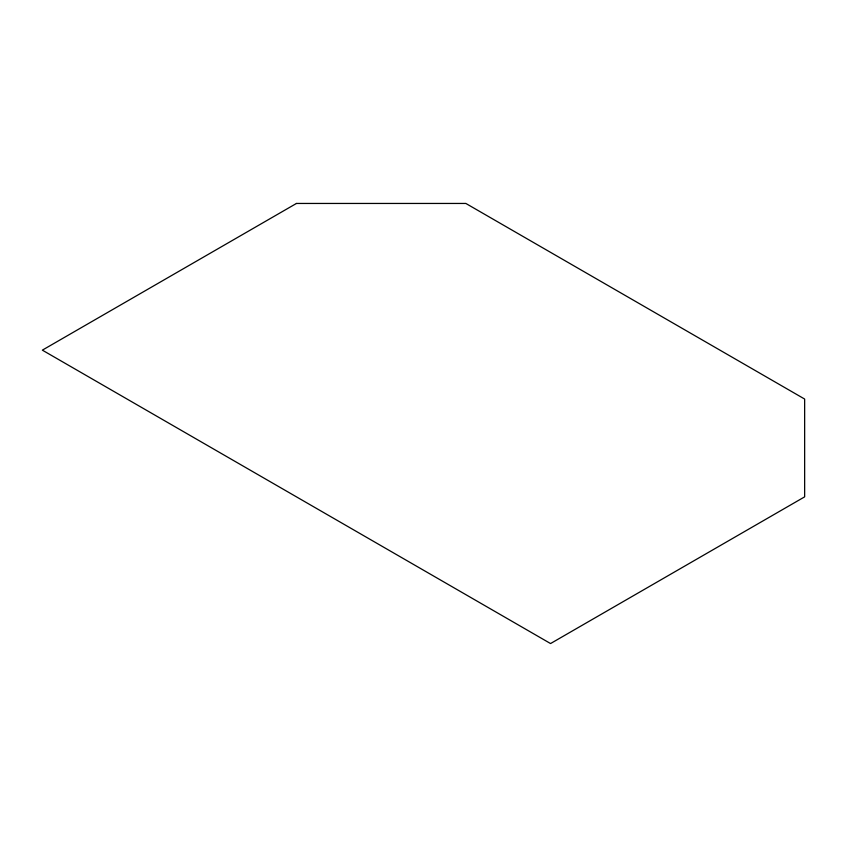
<?xml version="1.0" encoding="UTF-8"?>
<svg xmlns="http://www.w3.org/2000/svg" width="847" height="847" viewBox="0 0 847 847"><rect width="100%" height="100%" fill="white"/><g stroke="black" fill="none" stroke-linecap="round" stroke-linejoin="round"><path stroke-width="1.27" d="M296.45 203.449L42.35 350.15L550.55 643.551L804.65 496.85L804.65 399.053L465.85 203.449L296.45 203.449"/></g></svg>
